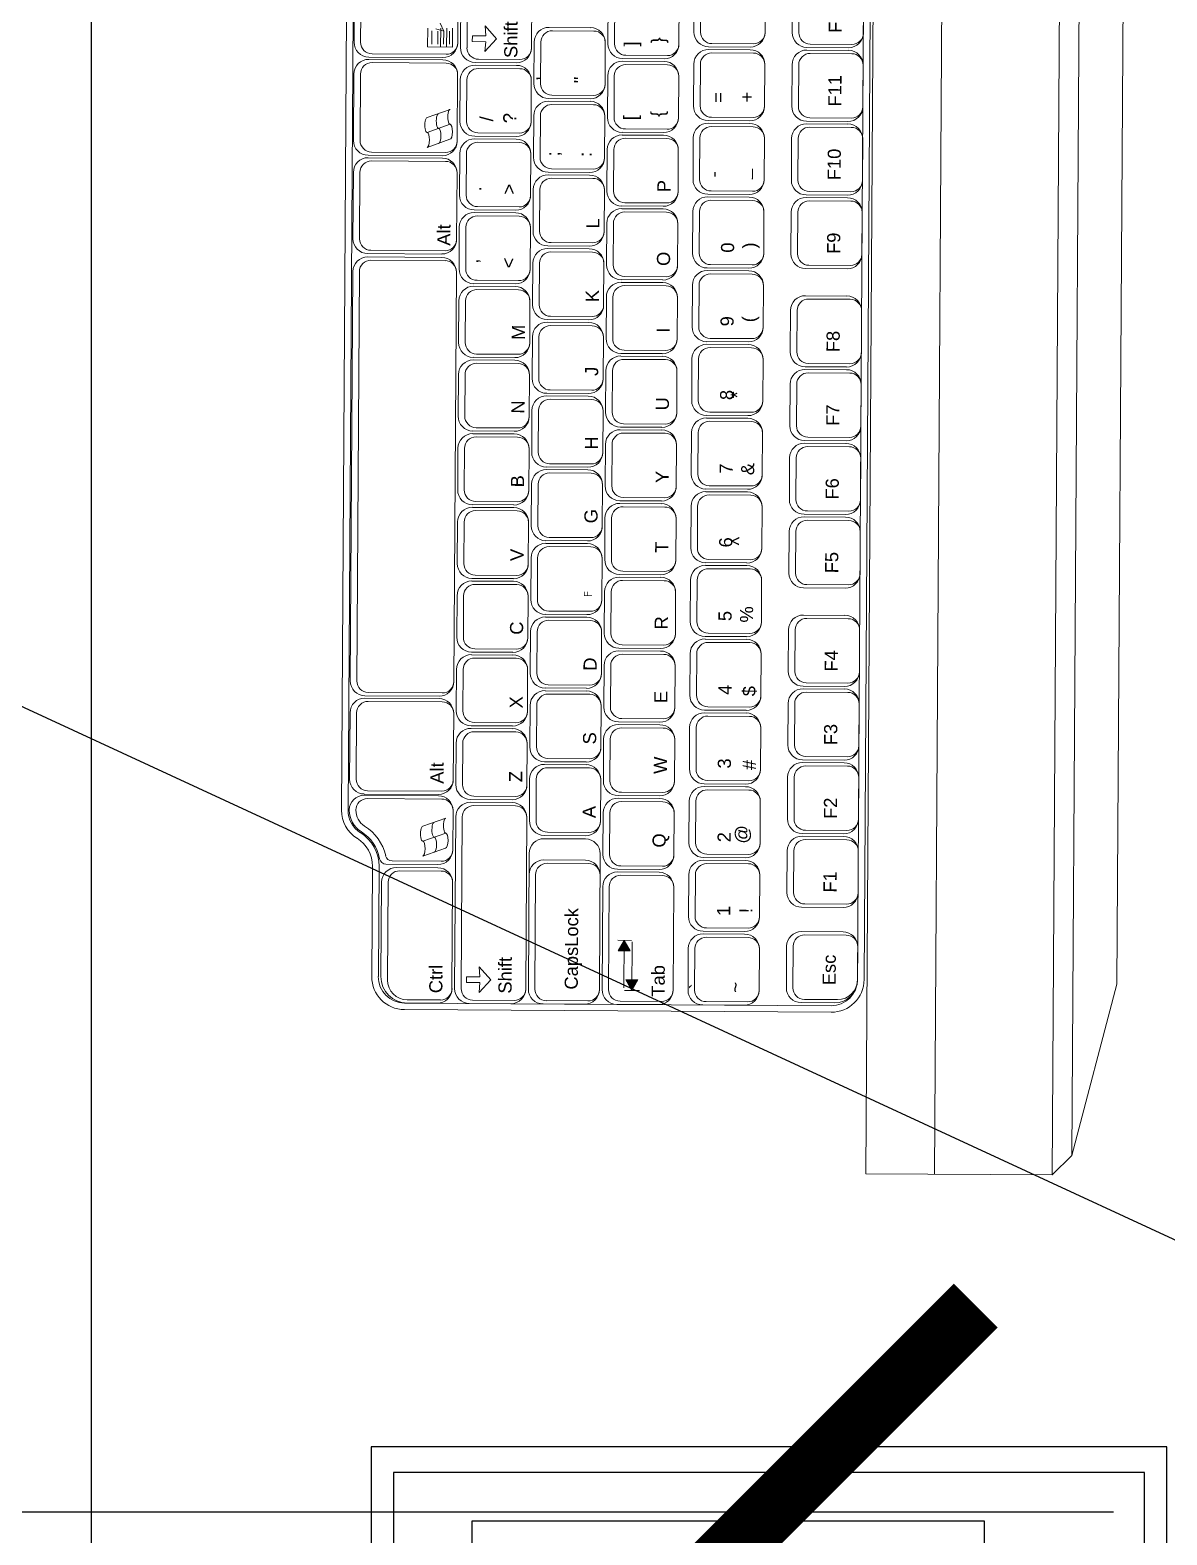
# Model space of a CAD drawing. Header units: millimetres. Extents: x -8417289 to 9420486, y 0 to 166066.
# Drawn here: x -19864.7 to -19534.7, y 56355.1 to 56792 of the extents above; entities that cross this region are included whole.
import ezdxf
from ezdxf import colors
from ezdxf.entities.mleader import LeaderData, LeaderLine
from ezdxf.math import Vec2, Vec3

# ---------------------------------------------------------------- set-up
doc = ezdxf.new("R2010")
doc.units = ezdxf.units.MM
doc.header["$MEASUREMENT"] = 0
doc.header["$PDMODE"] = 3
doc.header["$PDSIZE"] = -4
doc.layers.get('0').update_dxf_attribs({"color": 250, "lineweight": 9})
doc.layers.get('Defpoints').update_dxf_attribs({"color": 6})
doc.layers.add('_АР ТЕКСТ', color=250, linetype='Continuous', lineweight=25)
doc.layers.add('ТХ_обор_комп принт', color=30, linetype='Continuous', lineweight=13)
for name, color, linetype in [('ТХ_привязки ЭО', 96, 'Continuous'), ('ТХ_привязки_СС', 3, 'Continuous'), ('ТХ_привязки_ЭО', 96, 'Continuous'), ('ТХ_розетки ЭО', 86, 'Continuous')]:
    doc.layers.add(name, color=color, linetype=linetype)
doc.styles.add('Arial 200', font='arial.ttf', dxfattribs={"height": 500})
doc.styles.add('ISOCPEUR', font='isocpeur.TTF')
doc.styles.add('SIMPLEX', font='simplex.shx', dxfattribs={"width": 0.85, "oblique": 7})
doc.dimstyles.new('R_100', dxfattribs={"dimtxt": 270, "dimasz": 120, "dimexe": 100, "dimexo": 0, "dimgap": 60, "dimtad": 1, "dimdec": 0, "dimrnd": 50, "dimzin": 0, "dimdsep": 46, "dimtxsty": 'ISOCPEUR', "dimblk": 'ARCHTICK', "dimcen": 0, "dimdle": 100, "dimclrd": 256, "dimclre": 256, "dimclrt": 256, "dimadec": 0, "dimazin": 0, "dimtfac": 2, "dimtdec": 0, "dimtofl": 0, "dimtmove": 1, "dimatfit": 3, "dimfxl": 1, "dimtvp": 3, "dimtolj": 1, "dimtzin": 0, "dimarcsym": 0})

# ---------------------------------------------------------------- blocks, each defined once
blk = doc.blocks.new('_DotSmall')
at = {"color": 0, "linetype": 'ByBlock', "const_width": 0.5}
blk.add_lwpolyline([(-0.0625, 0, 1), (0.0625, 0, 1)], format="xyb", close=True, dxfattribs=at)
blk = doc.blocks.new('KEY')
at = {"color": 0}
for p, q in [((-0.198, 0), (0.198, 0)), ((-0.338, -0.536), (-0.338, -0.141)), ((-0.307, -0.505), (-0.307, -0.109)), ((0.307, -0.505), (0.307, -0.109)), ((0.338, -0.536), (0.338, -0.141)), ((-0.198, -0.614), (0.198, -0.614)), ((-0.198, -0.677), (0.198, -0.677))]:
    blk.add_line(p, q, dxfattribs=at)
for centre, radius, start, end in [((0.198, -0.109), 0.109, 360, 90), ((0.198, -0.141), 0.141, 360, 90), ((-0.198, -0.141), 0.141, 90, 180), ((-0.198, -0.109), 0.109, 90, 180), ((-0.198, -0.536), 0.141, 180, 270), ((-0.198, -0.505), 0.109, 180, 270), ((0.198, -0.505), 0.109, 270, 360), ((0.198, -0.536), 0.141, 270, 360)]:
    blk.add_arc(centre, radius, start, end, dxfattribs=at)
blk = doc.blocks.new('рншнглнг8л')
h = blk.add_hatch(color=256)
h.paths.add_polyline_path([(-575615.74, 55164.44), (-575612.68, 55162.68), (-575615.74, 55162.68)])
h.paths.add_polyline_path([(-575615.74, 55162.68), (-575612.68, 55162.68), (-575615.74, 55160.91)])
h = blk.add_hatch(color=256)
h.paths.add_polyline_path([(-575624.15, 55162.17), (-575627.21, 55160.4), (-575624.15, 55160.4)])
h.paths.add_polyline_path([(-575624.15, 55160.4), (-575627.21, 55160.4), (-575624.15, 55158.64)])
for p, q in [((-575615.41, 55303.5), (-575947.25, 55303.5)), ((-575565.56, 55290.75), (-575615.41, 55303.5)), ((-575565.56, 55290.75), (-575997.1, 55290.75)), ((-575559.87, 55285.05), (-575565.56, 55290.75)), ((-575559.87, 55285.05), (-576002.79, 55285.05)), ((-575559.87, 55230.93), (-575559.87, 55285.05)), ((-575559.87, 55250.87), (-576002.79, 55250.87)), ((-576002.79, 55230.93), (-575559.87, 55230.93)), ((-575616.23, 55228.18), (-575943.83, 55228.18)), ((-575625.79, 55228.18), (-575616.11, 55228.18)), ((-575630.08, 55211.83), (-575630.08, 55223.89)), ((-575629.12, 55212.79), (-575629.12, 55224.84)), ((-575610.4, 55212.79), (-575610.4, 55222.46)), ((-575609.44, 55211.83), (-575609.44, 55221.51)), ((-575608.61, 55096.69), (-575608.61, 55220.56)), ((-575606.7, 55096.69), (-575606.7, 55220.56)), ((-575625.79, 55209.45), (-575613.73, 55209.45)), ((-575625.79, 55207.55), (-575613.73, 55207.55)), ((-575891.1, 55199.64), (-575939.03, 55199.64)), ((-575887.77, 55184.25), (-575887.77, 55196.31)), ((-575886.82, 55183.3), (-575886.82, 55195.36)), ((-575891.1, 55180.92), (-575939.03, 55180.92)), ((-575891.1, 55179.01), (-575939.03, 55179.01)), ((-575612.89, 55174.68), (-575642.76, 55174.68)), ((-575647.05, 55158.33), (-575647.05, 55170.39)), ((-575646.09, 55159.28), (-575646.09, 55171.34)), ((-575609.56, 55159.28), (-575609.56, 55171.34)), ((-575608.61, 55158.33), (-575608.61, 55170.39)), ((-575615.74, 55160.91), (-575615.74, 55164.44)), ((-575615.74, 55164.44), (-575612.68, 55162.68)), ((-575612.68, 55160.6), (-575612.68, 55164.9)), ((-575627.21, 55162.47), (-575627.21, 55158.53)), ((-575624.15, 55162.17), (-575627.21, 55160.4)), ((-575627.21, 55160.4), (-575624.15, 55158.64)), ((-575627.19, 55160.4), (-575613.41, 55160.4)), ((-575612.7, 55162.68), (-575626.77, 55162.68)), ((-575624.15, 55158.64), (-575624.15, 55162.17)), ((-575612.68, 55162.68), (-575615.74, 55160.91)), ((-575612.89, 55155.95), (-575642.76, 55155.95)), ((-575612.89, 55153.28), (-575652.3, 55153.28)), ((-575612.89, 55154.05), (-575642.76, 55154.05)), ((-575656.59, 55136.93), (-575656.59, 55148.99)), ((-575650.4, 55136.93), (-575650.4, 55148.99)), ((-575649.45, 55137.88), (-575649.45, 55149.94)), ((-575609.56, 55137.88), (-575609.56, 55149.94)), ((-575608.61, 55136.93), (-575608.61, 55148.99)), ((-575612.89, 55134.55), (-575646.12, 55134.55)), ((-575886.14, 55131.87), (-575939.03, 55131.87)), ((-575612.89, 55131.87), (-575662.74, 55131.87)), ((-575612.89, 55132.64), (-575652.3, 55132.64)), ((-575882.8, 55116.48), (-575882.8, 55128.54)), ((-575881.85, 55115.53), (-575881.85, 55127.59)), ((-575667.02, 55115.53), (-575667.02, 55127.59)), ((-575666.07, 55116.48), (-575666.07, 55128.54)), ((-575609.56, 55116.48), (-575609.56, 55128.54)), ((-575608.61, 55115.53), (-575608.61, 55127.59)), ((-575888.76, 55121.74), (-575892.49, 55118.36)), ((-575885.04, 55118.36), (-575888.76, 55121.74)), ((-575615.52, 55121.74), (-575619.24, 55118.36)), ((-575611.79, 55118.36), (-575615.52, 55121.74)), ((-575892.49, 55118.36), (-575889.61, 55118.58)), ((-575889.61, 55118.58), (-575889.61, 55114.68)), ((-575887.92, 55114.68), (-575887.91, 55118.58)), ((-575887.91, 55118.58), (-575885.04, 55118.36)), ((-575619.24, 55118.36), (-575616.36, 55118.58)), ((-575616.36, 55118.58), (-575616.36, 55114.68)), ((-575614.67, 55118.58), (-575611.79, 55118.36)), ((-575614.67, 55114.68), (-575614.67, 55118.58)), ((-575886.14, 55113.15), (-575939.03, 55113.15)), ((-575887.92, 55114.68), (-575889.61, 55114.68)), ((-575612.89, 55113.15), (-575662.74, 55113.15)), ((-575614.67, 55114.68), (-575616.36, 55114.68)), ((-575886.14, 55111.24), (-575939.03, 55111.24)), ((-575887.54, 55110.47), (-575906.87, 55110.47)), ((-575886.28, 55108.93), (-575891.78, 55108.93)), ((-575886.28, 55107.21), (-575891.78, 55107.21)), ((-575887.14, 55108.07), (-575890.93, 55108.07)), ((-575886.28, 55101.72), (-575886.28, 55108.93)), ((-575884.2, 55085.59), (-575884.2, 55107.14)), ((-575881.62, 55085.61), (-575881.62, 55107.14)), ((-575859, 55110.47), (-575878.29, 55110.47)), ((-575868.2, 55108.37), (-575865.78, 55101.73)), ((-575863.86, 55108.37), (-575861.44, 55101.73)), ((-575857.1, 55101.73), (-575859.52, 55108.37)), ((-575855.67, 55085.61), (-575855.67, 55107.14)), ((-575853.07, 55085.62), (-575853.07, 55107.14)), ((-575830.47, 55110.47), (-575849.74, 55110.47)), ((-575827.13, 55085.62), (-575827.13, 55107.14)), ((-575824.25, 55085.64), (-575824.25, 55107.14)), ((-575702.06, 55110.47), (-575820.92, 55110.47)), ((-575698.73, 55085.64), (-575698.73, 55107.14)), ((-575696.13, 55085.62), (-575696.13, 55107.14)), ((-575673.53, 55110.47), (-575692.8, 55110.47)), ((-575670.19, 55085.62), (-575670.19, 55107.14)), ((-575667.91, 55085.59), (-575667.91, 55107.14)), ((-575664.58, 55110.47), (-575653.19, 55110.47)), ((-575612.89, 55111.24), (-575662.74, 55111.24)), ((-575662.38, 55108.37), (-575659.97, 55101.73)), ((-575658.04, 55108.37), (-575655.63, 55101.73)), ((-575651.29, 55101.73), (-575653.7, 55108.37)), ((-575649.85, 55092.84), (-575649.85, 55107.14)), ((-575646.99, 55095.08), (-575646.99, 55107.14)), ((-575612.89, 55110.47), (-575643.66, 55110.47)), ((-575609.56, 55097.46), (-575609.56, 55107.14)), ((-575890.93, 55106.35), (-575893.17, 55105.31)), ((-575886.28, 55105.49), (-575891.78, 55105.49)), ((-575891.51, 55104.06), (-575890.93, 55106.35)), ((-575887.14, 55106.35), (-575890.93, 55106.35)), ((-575887.14, 55104.63), (-575890.93, 55104.63)), ((-575887.14, 55102.91), (-575890.93, 55102.91)), ((-575883.25, 55084.63), (-575883.25, 55106.19)), ((-575882.57, 55084.65), (-575882.57, 55106.19)), ((-575854.72, 55084.65), (-575854.72, 55106.19)), ((-575854.02, 55084.67), (-575854.02, 55106.19)), ((-575826.18, 55084.67), (-575826.18, 55106.19)), ((-575825.2, 55084.69), (-575825.2, 55106.19)), ((-575697.78, 55084.69), (-575697.78, 55106.19)), ((-575697.08, 55084.67), (-575697.08, 55106.19)), ((-575669.24, 55084.67), (-575669.24, 55106.19)), ((-575668.86, 55084.63), (-575668.86, 55106.19)), ((-575648.9, 55091.09), (-575648.9, 55106.19)), ((-575647.95, 55094.13), (-575647.95, 55106.19)), ((-575608.61, 55097.46), (-575608.61, 55106.19)), ((-575891.78, 55101.72), (-575886.28, 55101.72)), ((-575615.27, 55091.75), (-575643.66, 55091.75)), ((-575616.23, 55089.84), (-575643.66, 55089.84)), ((-575616.23, 55089.07), (-575648.27, 55089.07)), ((-575616.23, 55087.17), (-575648.27, 55087.17)), ((-575887.54, 55082.25), (-575895.55, 55082.25)), ((-575859, 55082.27), (-575878.29, 55082.27)), ((-575830.47, 55082.29), (-575849.74, 55082.29)), ((-575702.06, 55082.31), (-575820.92, 55082.31)), ((-575673.53, 55082.29), (-575692.8, 55082.29)), ((-575664.58, 55082.25), (-575664.5, 55082.25)), ((-575887.54, 55080.35), (-575895.55, 55080.35)), ((-575664.5, 55079.99), (-575895.55, 55079.99)), ((-575664.5, 55078.09), (-575895.55, 55078.09)), ((-575859, 55080.37), (-575878.29, 55080.37)), ((-575830.47, 55080.39), (-575849.74, 55080.39)), ((-575702.06, 55080.4), (-575820.92, 55080.4)), ((-575673.53, 55080.39), (-575692.8, 55080.39)), ((-575664.58, 55080.35), (-575664.5, 55080.35))]:
    blk.add_line(p, q)
blk.add_lwpolyline([(-575616.23, 55230.08), (-575943.83, 55230.08)])
at = {"extrusion": (0, 0, -1)}
for centre, major_axis, ratio, start_param, end_param in [((-575616.23, 55220.56), (6.74, -6.74), 1, 3.926991, 5.497787), ((-575625.79, 55223.89), (3.03, 3.03), 1, 3.926991, 5.497787), ((-575625.79, 55224.84), (2.36, 2.36), 1, 3.926991, 5.497787), ((-575616.23, 55220.56), (5.39, -5.39), 1, 3.926991, 5.497787), ((-575616.11, 55221.51), (4.72, 4.72), 1, 5.497787, 7.068583), ((-575616.11, 55222.46), (4.04, -4.04), 1, 3.926991, 5.497787), ((-575625.79, 55211.83), (3.03, -3.03), 1, 0.785398, 2.356194), ((-575625.79, 55212.79), (2.36, -2.36), 1, 0.785398, 2.356194), ((-575613.73, 55212.79), (2.36, -2.36), 1, -0.785398, 0.785398), ((-575613.73, 55211.83), (3.03, 3.03), 1, 0.785398, 2.356194), ((-575891.1, 55196.31), (2.36, 2.36), 1, 5.497787, 7.068583), ((-575891.1, 55195.36), (3.03, -3.03), 1, 3.926991, 5.497787), ((-575891.1, 55184.25), (2.36, -2.36), 1, -0.785398, 0.785398), ((-575891.1, 55183.3), (3.03, 3.03), 1, 0.785398, 2.356194), ((-575642.76, 55170.39), (3.03, 3.03), 1, 3.926991, 5.497787), ((-575642.76, 55171.34), (2.36, 2.36), 1, 3.926991, 5.497787), ((-575612.89, 55171.34), (2.36, -2.36), 1, 3.926991, 5.497787), ((-575612.89, 55170.39), (3.03, -3.03), 1, 3.926991, 5.497787), ((-575642.76, 55158.33), (3.03, -3.03), 1, 0.785398, 2.356194), ((-575642.76, 55159.28), (2.36, -2.36), 1, 0.785398, 2.356194), ((-575612.89, 55159.28), (2.36, 2.36), 1, 0.785398, 2.356194), ((-575612.89, 55158.33), (3.03, 3.03), 1, 0.785398, 2.356194), ((-575652.3, 55148.99), (3.03, 3.03), 1, 3.926991, 5.497787), ((-575646.12, 55148.99), (3.03, 3.03), 1, 3.926991, 5.497787), ((-575646.12, 55149.94), (2.36, -2.36), 1, 2.356194, 3.926991), ((-575612.89, 55149.94), (2.36, -2.36), 1, 3.926991, 5.497787), ((-575612.89, 55148.99), (3.03, -3.03), 1, 3.926991, 5.497787), ((-575646.12, 55137.88), (2.36, 2.36), 1, 2.356194, 3.926991), ((-575612.89, 55137.88), (2.36, 2.36), 1, 0.785398, 2.356194), ((-575652.3, 55136.93), (3.03, -3.03), 1, 0.785398, 2.356194), ((-575646.12, 55136.93), (3.03, -3.03), 1, 0.785398, 2.356194), ((-575612.89, 55136.93), (3.03, 3.03), 1, 0.785398, 2.356194), ((-575886.14, 55128.54), (2.36, 2.36), 1, 5.497787, 7.068583), ((-575886.14, 55127.59), (3.03, -3.03), 1, 3.926991, 5.497787), ((-575662.74, 55127.59), (3.03, 3.03), 1, 3.926991, 5.497787), ((-575662.74, 55128.54), (2.36, -2.36), 1, 2.356194, 3.926991), ((-575612.89, 55128.54), (2.36, -2.36), 1, 3.926991, 5.497787), ((-575612.89, 55127.59), (3.03, -3.03), 1, 3.926991, 5.497787), ((-575886.14, 55116.48), (2.36, -2.36), 1, -0.785398, 0.785398), ((-575662.74, 55116.48), (2.36, 2.36), 1, 2.356194, 3.926991), ((-575612.89, 55116.48), (2.36, 2.36), 1, 0.785398, 2.356194), ((-575886.14, 55115.53), (3.03, 3.03), 1, 0.785398, 2.356194), ((-575662.74, 55115.53), (3.03, -3.03), 1, 0.785398, 2.356194), ((-575612.89, 55115.53), (3.03, 3.03), 1, 0.785398, 2.356194), ((-575887.54, 55107.14), (2.36, 2.36), 1, 5.497787, 7.068583), ((-575887.54, 55106.19), (3.03, 3.03), 1, 5.497787, 7.068583), ((-575878.29, 55106.19), (3.03, 3.03), 1, 3.926991, 5.497787), ((-575878.29, 55107.14), (2.36, 2.36), 1, 3.926991, 5.497787), ((-575866.03, 55108.37), (2.17, 0), 0.316309, 0, 3.141593), ((-575861.69, 55108.37), (2.17, 0), 0.316309, 3.141593, 6.283185), ((-575859, 55107.14), (2.36, 2.36), 1, 5.497787, 7.068583), ((-575859, 55106.19), (3.03, -3.03), 1, 3.926991, 5.497787), ((-575849.74, 55106.19), (3.03, 3.03), 1, 3.926991, 5.497787), ((-575849.74, 55107.14), (2.36, -2.36), 1, 2.356194, 3.926991), ((-575830.47, 55107.14), (2.36, -2.36), 1, 3.926991, 5.497787), ((-575830.47, 55106.19), (3.03, -3.03), 1, 3.926991, 5.497787), ((-575820.92, 55106.19), (3.03, 3.03), 1, 3.926991, 5.497787), ((-575820.92, 55107.14), (2.36, -2.36), 1, 2.356194, 3.926991), ((-575702.06, 55107.14), (2.36, 2.36), 1, 5.497787, 7.068583), ((-575702.06, 55106.19), (3.03, -3.03), 1, 3.926991, 5.497787), ((-575692.8, 55106.19), (3.03, 3.03), 1, 3.926991, 5.497787), ((-575692.8, 55107.14), (2.36, -2.36), 1, 2.356194, 3.926991), ((-575673.53, 55107.14), (2.36, -2.36), 1, 3.926991, 5.497787), ((-575673.53, 55106.19), (3.03, -3.03), 1, 3.926991, 5.497787), ((-575664.58, 55106.19), (3.03, 3.03), 1, 3.926991, 5.497787), ((-575664.58, 55107.14), (2.36, -2.36), 1, 2.356194, 3.926991), ((-575660.21, 55108.37), (2.17, 0), 0.316309, 0, 3.141593), ((-575655.87, 55108.37), (2.17, 0), 0.316309, 3.141593, 6.283185), ((-575653.19, 55107.14), (2.36, -2.36), 1, 3.926991, 5.497787), ((-575653.19, 55106.19), (3.03, -3.03), 1, 3.926991, 5.497787), ((-575643.66, 55106.19), (3.03, 3.03), 1, 3.926991, 5.497787), ((-575643.66, 55107.14), (2.36, -2.36), 1, 2.356194, 3.926991), ((-575612.89, 55107.14), (2.36, -2.36), 1, 3.926991, 5.497787), ((-575612.89, 55106.19), (3.03, -3.03), 1, 3.926991, 5.497787), ((-575864.82, 55105.05), (2.17, 0), 0.316309, 0, 3.141593), ((-575860.48, 55105.05), (2.17, 0), 0.316309, 3.141593, 6.283185), ((-575659, 55105.05), (2.17, 0), 0.316309, 0, 3.141593), ((-575654.66, 55105.05), (2.17, 0), 0.316309, 3.141593, 6.283185), ((-575863.61, 55101.73), (2.17, 0), 0.316309, 0, 3.141593), ((-575859.27, 55101.73), (2.17, 0), 0.316309, 3.141593, 6.283185), ((-575657.8, 55101.73), (2.17, 0), 0.316309, 0, 3.141593), ((-575653.46, 55101.73), (2.17, 0), 0.316309, 3.141593, 6.283185), ((-575643.66, 55094.13), (3.03, -3.03), 1, 0.785398, 2.356194), ((-575643.66, 55095.08), (2.36, 2.36), 1, 2.356194, 3.926991), ((-575616.23, 55097.46), (5.39, 5.39), 1, 0.785398, 2.356194), ((-575616.23, 55096.69), (6.74, 6.74), 1, 0.785398, 2.356194), ((-575616.23, 55096.69), (5.39, 5.39), 1, 0.785398, 2.356194), ((-575615.27, 55097.46), (4.04, 4.04), 1, 0.785398, 2.356194), ((-575648.27, 55077.64), (9.68, 9.68), 1, 4.477832, 5.272059), ((-575651.76, 55092.84), (1.35, 1.35), 1, 0.785398, 2.130466), ((-575650.81, 55091.09), (1.35, 1.35), 1, 0.785398, 2.169734), ((-575887.54, 55085.59), (2.36, -2.36), 1, -0.785398, 0.785398), ((-575878.29, 55085.61), (2.36, -2.36), 1, 0.785398, 2.356194), ((-575859, 55085.61), (2.36, -2.36), 1, -0.785398, 0.785398), ((-575849.74, 55085.62), (2.36, 2.36), 1, 2.356194, 3.926991), ((-575830.47, 55085.62), (2.36, 2.36), 1, 0.785398, 2.356194), ((-575820.92, 55085.64), (2.36, 2.36), 1, 2.356194, 3.926991), ((-575702.06, 55085.64), (2.36, -2.36), 1, -0.785398, 0.785398), ((-575692.8, 55085.62), (2.36, 2.36), 1, 2.356194, 3.926991), ((-575673.53, 55085.62), (2.36, 2.36), 1, 0.785398, 2.356194), ((-575664.58, 55085.59), (2.36, 2.36), 1, 2.356194, 3.926991), ((-575648.27, 55077.64), (8.33, -8.33), 1, 2.907036, 3.74053), ((-575648.27, 55077.64), (8.08, -8.08), 1, 2.907036, 3.926991), ((-575648.27, 55077.64), (6.74, -6.74), 1, 2.907036, 3.926991), ((-575887.54, 55084.63), (3.03, -3.03), 1, -0.785398, 0.785398), ((-575878.29, 55084.65), (3.03, -3.03), 1, 0.785398, 2.356194), ((-575859, 55084.65), (3.03, 3.03), 1, 0.785398, 2.356194), ((-575849.74, 55084.67), (3.03, -3.03), 1, 0.785398, 2.356194), ((-575830.47, 55084.67), (3.03, 3.03), 1, 0.785398, 2.356194), ((-575820.92, 55084.69), (3.03, -3.03), 1, 0.785398, 2.356194), ((-575702.06, 55084.69), (3.03, 3.03), 1, 0.785398, 2.356194), ((-575692.8, 55084.67), (3.03, -3.03), 1, 0.785398, 2.356194), ((-575673.53, 55084.67), (3.03, 3.03), 1, 0.785398, 2.356194), ((-575664.58, 55084.63), (3.03, -3.03), 1, 0.785398, 2.356194), ((-575664.5, 55087.61), (3.79, -3.79), 1, -0.234557, 0.785398), ((-575664.5, 55087.61), (5.14, -5.14), 1, -0.234557, 0.785398), ((-575664.5, 55087.61), (5.39, 5.39), 1, 1.336239, 2.356194), ((-575664.5, 55087.61), (6.74, -6.74), 1, -0.234557, 0.785398)]:
    blk.add_ellipse(centre, major_axis=major_axis, ratio=ratio, start_param=start_param, end_param=end_param, dxfattribs=at)
for points in [[(-575627.19, 55160.41), (-575627.21, 55160.4), (-575627.19, 55160.4)], [(-575612.7, 55162.67), (-575612.68, 55162.68), (-575612.7, 55162.68)]]:
    blk.add_solid(points)
at = {"xscale": -30.48000000044703, "yscale": 30.48000000044703, "zscale": 60.96}
for p in [(-575897.13, 55228.18), (-575875.73, 55228.18), (-575854.33, 55228.18), (-575832.93, 55228.18), (-575804.4, 55228.18), (-575782.99, 55228.18), (-575761.59, 55228.18), (-575740.19, 55228.18), (-575711.66, 55228.18), (-575690.26, 55228.18), (-575668.86, 55228.18), (-575647.46, 55228.18), (-575875.73, 55199.64), (-575854.33, 55199.64), (-575832.93, 55199.64), (-575811.53, 55199.64), (-575790.13, 55199.64), (-575768.73, 55199.64), (-575747.33, 55199.64), (-575725.93, 55199.64), (-575704.53, 55199.64), (-575683.12, 55199.64), (-575661.72, 55199.64), (-575640.32, 55199.64), (-575618.92, 55199.64), (-575893.57, 55174.68), (-575872.17, 55174.68), (-575850.76, 55174.68), (-575829.36, 55174.68), (-575807.96, 55174.68), (-575786.56, 55174.68), (-575765.16, 55174.68), (-575743.76, 55174.68), (-575722.36, 55174.68), (-575700.96, 55174.68), (-575679.56, 55174.68), (-575658.16, 55174.68), (-575881.85, 55153.28), (-575860.45, 55153.28), (-575839.05, 55153.28), (-575817.65, 55153.28), (-575796.25, 55153.28), (-575774.85, 55153.28), (-575753.45, 55153.28), (-575732.05, 55153.28), (-575710.65, 55153.28), (-575689.24, 55153.28), (-575667.84, 55153.28), (-575870.77, 55131.87), (-575849.36, 55131.87), (-575827.96, 55131.87), (-575806.56, 55131.87), (-575785.16, 55131.87), (-575763.76, 55131.87), (-575742.36, 55131.87), (-575720.96, 55131.87), (-575699.56, 55131.87), (-575678.16, 55131.87)]:
    blk.add_blockref('KEY', p, dxfattribs=at)
for s, height, style, p in [('F12', 3.81, 'Arial 200', (-575891.1, 55221.93)), ('F11', 3.81, 'Arial 200', (-575869.7, 55221.93)), ('F10', 3.81, 'Arial 200', (-575848.3, 55221.86)), ('F9', 3.81, 'Arial 200', (-575826.9, 55221.86)), ('F8', 3.81, 'Arial 200', (-575798.37, 55221.86)), ('F7', 3.81, 'Arial 200', (-575776.97, 55221.91)), ('F6', 3.81, 'Arial 200', (-575755.57, 55221.86)), ('F5', 3.81, 'Arial 200', (-575734.16, 55221.85)), ('F4', 3.81, 'Arial 200', (-575705.63, 55221.91)), ('F3', 3.81, 'Arial 200', (-575684.23, 55221.86)), ('F2', 3.81, 'Arial 200', (-575662.83, 55221.93)), ('F1', 3.81, 'Arial 200', (-575641.43, 55221.93)), ('Esc', 3.81, 'Arial 200', (-575614.55, 55221.85)), ('+', 3.81, 'Arial 200', (-575870.75, 55196.38)), ('_', 3.81, 'Arial 200', (-575848.54, 55195.32)), (')', 3.81, 'Arial 200', (-575828.32, 55197.36)), ('(', 3.81, 'Arial 200', (-575806.91, 55197.36)), ('&', 3.81, 'Arial 200', (-575762.51, 55197.28)), ('%', 3.81, 'Arial 200', (-575719.71, 55197.23)), ('$', 3.81, 'Arial 200', (-575698.31, 55198.1)), ('#', 3.81, 'Arial 200', (-575676.91, 55198.29)), ('@', 3.81, 'Arial 200', (-575655.5, 55196.26)), ('!', 3.81, 'Arial 200', (-575635.34, 55197.55)), ('0', 3.81, 'Arial 200', (-575827.08, 55191.05)), ('9', 3.81, 'Arial 200', (-575805.68, 55191.05)), ('8', 3.81, 'Arial 200', (-575784.28, 55191.05)), ('*', 3.81, 'Arial 200', (-575784.77, 55194.13)), ('7', 3.81, 'Arial 200', (-575762.88, 55191.05)), ('^ ', 3.81, 'Arial 200', (-575742.08, 55194.86)), ('6', 3.81, 'Arial 200', (-575741.48, 55191.05)), ('5', 3.81, 'Arial 200', (-575720.08, 55190.98)), ('4', 3.81, 'Arial 200', (-575698.68, 55191.1)), ('3', 3.81, 'Arial 200', (-575677.28, 55191.05)), ('2', 3.81, 'Arial 200', (-575655.87, 55191.11)), ('1', 3.81, 'Arial 200', (-575634.47, 55191.11)), ('~', 3.81, 'Arial 200', (-575612.21, 55194.6)), ('=', 3.81, 'Arial 200', (-575870.55, 55188.02)), ('-', 3.81, 'Arial 200', (-575848.91, 55186.83)), ('`', 3.81, 'Arial 200', (-575613.07, 55183.33)), ('P', 3.81, 'Arial 200', (-575844.51, 55172.48)), ('O', 3.81, 'Arial 200', (-575823.11, 55172.48)), ('I', 3.81, 'Arial 200', (-575803.73, 55172.48)), ('U', 3.81, 'Arial 200', (-575781.17, 55172.41)), ('Y', 3.81, 'Arial 200', (-575760.06, 55172.48)), ('T', 3.81, 'Arial 200', (-575739.81, 55172.48)), ('R', 3.81, 'Arial 200', (-575717.55, 55172.48)), ('E', 3.81, 'Arial 200', (-575696.14, 55172.48)), ('W', 3.81, 'Arial 200', (-575675.61, 55172.48)), ('Q', 3.81, 'Arial 200', (-575654.21, 55172.25)), ('}', 3.81, 'Arial 200', (-575887.75, 55170.45)), ('{', 3.81, 'Arial 200', (-575866.35, 55170.45)), ('Tab', 3.81, 'Arial 200', (-575610.92, 55172.22)), (']', 3.81, 'Arial 200', (-575886.78, 55162.59)), ('[', 3.81, 'Arial 200', (-575865.38, 55162.59)), ('L', 3.81, 'Arial 200', (-575833.85, 55151.88)), ('K', 3.81, 'Arial 200', (-575812.45, 55151.88)), ('J', 3.81, 'Arial 200', (-575791.05, 55151.81)), ('H', 3.81, 'Arial 200', (-575769.65, 55151.88)), ('G', 3.81, 'Arial 200', (-575748.24, 55151.88)), ('D', 3.81, 'Arial 200', (-575705.44, 55151.88)), ('S', 3.81, 'Arial 200', (-575684.04, 55151.88)), ('A', 3.81, 'Arial 200', (-575662.64, 55151.88)), (':', 3.81, 'Arial 200', (-575854.64, 55149.54)), ('F', 2.38, 'SIMPLEX', (-575726.84, 55150.45)), ('CapsLock', 3.81, 'Arial 200', (-575612.82, 55146.99)), ('"', 3.81, 'Arial 200', (-575876.04, 55148.06)), (';', 3.81, 'Arial 200', (-575854.7, 55140.2)), ("'", 3.81, 'Arial 200', (-575876.83, 55137.11)), ('M', 3.81, 'Arial 200', (-575801.36, 55130.48)), ('N', 3.81, 'Arial 200', (-575779.96, 55130.48)), ('B', 3.81, 'Arial 200', (-575758.56, 55130.48)), ('V', 3.81, 'Arial 200', (-575737.16, 55130.48)), ('C', 3.81, 'Arial 200', (-575715.76, 55130.48)), ('X', 3.81, 'Arial 200', (-575694.36, 55130.48)), ('Z', 3.81, 'Arial 200', (-575672.96, 55130.48)), ('Shift', 3.81, 'Arial 200', (-575883.22, 55127.78)), ('?', 3.81, 'Arial 200', (-575864.28, 55127.6)), ('>', 3.81, 'Arial 200', (-575843.55, 55127.47)), ('<', 3.81, 'Arial 200', (-575822.15, 55127.47)), ('Shift', 3.81, 'Arial 200', (-575611.52, 55127.78)), ('/', 3.81, 'Arial 200', (-575864.77, 55120.85)), ('.', 3.81, 'Arial 200', (-575844.46, 55117.57)), (',', 3.81, 'Arial 200', (-575823.42, 55116.82)), ('Alt', 3.81, 'Arial 200', (-575828.58, 55108.67)), ('Alt', 3.81, 'Arial 200', (-575672.35, 55107.65)), ('Ctrl', 3.81, 'Arial 200', (-575611.52, 55107.68))]:
    blk.add_text(s, height=height, rotation=180, dxfattribs=dict(style=style)).set_placement(p)
blk = doc.blocks.new('Лючок ДКС 8 роз')
at = {"ltscale": 40}
for points in [[(-115.5, 175), (115.5, 175), (115.5, -175), (-115.5, -175)], [(-109, 167.5), (109, 167.5), (109, -167.5), (-109, -167.5)], [(62.52, -153.36), (-86.33, -153.36), (-86.33, 153.36), (62.52, 153.36)], [(87.95, 116.5), (100.66, 116.5), (100.66, 36.86), (87.95, 36.86)], [(87.95, -36.86), (100.66, -36.86), (100.66, -116.5), (87.95, -116.5)]]:
    blk.add_lwpolyline(points, close=True, dxfattribs=at)
blk = doc.blocks.new('_ArchTick')
at = {"color": 0, "linetype": 'ByBlock', "const_width": 0.15}
blk.add_lwpolyline([(-0.5, -0.5), (0.5, 0.5)], dxfattribs=at)
blk = doc.blocks.new('*D2879')
at = {"layer": 'Defpoints', "color": 0, "linetype": 'ByBlock', "lineweight": 13, "ltscale": 500, "transparency": 16777216}
for p in [(-21050.7, 56380.68), (-21050.7, 56361.65), (-19650.2, 56361.65)]:
    blk.add_point(p, dxfattribs=at)
at = {"layer": 'ТХ_привязки_ЭО', "linetype": 'ByBlock', "lineweight": -2, "ltscale": 500, "transparency": 16777216}
for p, q in [((-21050.7, 56380.68), (-21050.7, 56261.65)), ((-19550.2, 56361.65), (-21150.7, 56361.65)), ((-19650.2, 56361.65), (-19650.2, 56261.65))]:
    blk.add_line(p, q, dxfattribs=at)
at = {"layer": 'ТХ_привязки_ЭО', "linetype": 'ByBlock', "lineweight": -2, "ltscale": 500, "transparency": 16777216, "xscale": 120, "yscale": 120, "zscale": 120, "rotation": 180}
blk.add_blockref('_ArchTick', (-21050.7, 56361.65), dxfattribs=at)
at = {"layer": 'ТХ_привязки_ЭО', "linetype": 'ByBlock', "lineweight": -2, "ltscale": 500, "transparency": 16777216, "xscale": 120, "yscale": 120, "zscale": 120}
blk.add_blockref('_ArchTick', (-19650.2, 56361.65), dxfattribs=at)
at = {"layer": 'ТХ_привязки_ЭО', "linetype": 'ByBlock', "lineweight": 13, "ltscale": 500, "transparency": 16777216, "insert": (-20350.45, 56556.65), "char_height": 270, "attachment_point": 5, "style": 'ISOCPEUR'}
blk.add_mtext('\\A1;1400', dxfattribs=at)
blk = doc.blocks.new('*D2881')
at = {"layer": 'Defpoints', "color": 0, "lineweight": 13, "ltscale": 100, "transparency": 16777216}
for p in [(-21250.7, 58316.35), (-19846.92, 58316.35), (-20534.59, 55505.68)]:
    blk.add_point(p, dxfattribs=at)
at = {"layer": 'ТХ_привязки_ЭО', "lineweight": -2, "ltscale": 100, "transparency": 16777216}
for p, q in [((-19846.92, 55405.68), (-19846.92, 58416.35)), ((-21250.7, 58316.35), (-19746.92, 58316.35)), ((-20534.59, 55505.68), (-19746.92, 55505.68))]:
    blk.add_line(p, q, dxfattribs=at)
at = {"layer": 'ТХ_привязки_ЭО', "lineweight": -2, "ltscale": 100, "transparency": 16777216, "xscale": 120, "yscale": 120, "zscale": 120}
for p, rotation in [((-19846.92, 58316.35), 90), ((-19846.92, 55505.68), 270)]:
    blk.add_blockref('_ArchTick', p, dxfattribs=dict(at, rotation=rotation))
at = {"layer": 'ТХ_привязки_ЭО', "ltscale": 100, "transparency": 16777216, "insert": (-20070.07, 57057.05), "char_height": 250, "attachment_point": 5, "rotation": 90, "style": 'ISOCPEUR'}
blk.add_mtext('\\A1;2800', dxfattribs=at)
blk = doc.blocks.new('*D2887')
at = {"layer": 'Defpoints', "color": 0, "linetype": 'ByBlock', "lineweight": 13, "ltscale": 500, "transparency": 16777216}
for p in [(-21050.7, 57357.04), (-18750.74, 56463.68, 0), (-21050.7, 56380.68)]:
    blk.add_point(p, dxfattribs=at)
at = {"layer": 'ТХ_привязки_ЭО', "linetype": 'ByBlock', "lineweight": -2, "ltscale": 500, "transparency": 16777216}
for p, q in [((-21050.7, 56380.68), (-21050.7, 57457.04)), ((-18750.74, 56463.68), (-18750.74, 57457.04)), ((-18650.74, 57357.04), (-21150.7, 57357.04))]:
    blk.add_line(p, q, dxfattribs=at)
at = {"layer": 'ТХ_привязки_ЭО', "linetype": 'ByBlock', "lineweight": -2, "ltscale": 500, "transparency": 16777216, "xscale": 120, "yscale": 120, "zscale": 120, "rotation": 180}
blk.add_blockref('_ArchTick', (-21050.7, 57357.04), dxfattribs=at)
at = {"layer": 'ТХ_привязки_ЭО', "linetype": 'ByBlock', "lineweight": -2, "ltscale": 500, "transparency": 16777216, "xscale": 120, "yscale": 120, "zscale": 120}
blk.add_blockref('_ArchTick', (-18750.74, 57357.04), dxfattribs=at)
at = {"layer": 'ТХ_привязки_ЭО', "linetype": 'ByBlock', "lineweight": 13, "ltscale": 500, "transparency": 16777216, "insert": (-19900.72, 57565.54), "char_height": 270, "attachment_point": 5, "style": 'ISOCPEUR'}
blk.add_mtext('\\A1;2300', dxfattribs=at)
blk = doc.blocks.new('_None')
blk = doc.blocks.new('*D3399')
at = {"layer": 'Defpoints', "color": 0, "lineweight": 13, "ltscale": 100, "transparency": 16777216}
for p in [(-21250.7, 57491), (-21250.7, 57299.99), (-18750.74, 56605.68, 0)]:
    blk.add_point(p, dxfattribs=at)
at = {"layer": 'ТХ_привязки_ЭО', "lineweight": -2, "ltscale": 100, "transparency": 16777216}
for p, q in [((-21250.7, 57491), (-21250.7, 57199.99)), ((-18750.74, 56605.68), (-18750.74, 57399.99)), ((-18650.74, 57299.99), (-21350.7, 57299.99)), ((-17652.16, 57299.99), (-18750.74, 57299.99))]:
    blk.add_line(p, q, dxfattribs=at)
at = {"layer": 'ТХ_привязки_ЭО', "lineweight": -2, "ltscale": 100, "transparency": 16777216, "xscale": 120, "yscale": 120, "zscale": 120, "rotation": 180}
blk.add_blockref('_ArchTick', (-21250.7, 57299.99), dxfattribs=at)
at = {"layer": 'ТХ_привязки_ЭО', "lineweight": -2, "ltscale": 100, "transparency": 16777216, "xscale": 120, "yscale": 120, "zscale": 120}
blk.add_blockref('_ArchTick', (-18750.74, 57299.99), dxfattribs=at)
at = {"layer": 'ТХ_привязки_ЭО', "ltscale": 100, "transparency": 16777216, "insert": (-18063.16, 57494.99), "char_height": 270, "attachment_point": 5, "style": 'ISOCPEUR'}
blk.add_mtext('\\A1;2500', dxfattribs=at)
blk = doc.blocks.new('*D3397')
at = {"layer": 'Defpoints', "color": 0, "lineweight": 13, "ltscale": 100, "transparency": 16777216}
for p in [(-18849.74, 58305.68, 0), (-19205.28, 56605.68), (-18633.35, 56605.68, 0)]:
    blk.add_point(p, dxfattribs=at)
at = {"layer": 'ТХ_привязки_ЭО', "lineweight": -2, "ltscale": 100, "transparency": 16777216}
for p, q in [((-19205.28, 58405.68), (-19205.28, 56505.68)), ((-18849.74, 58305.68), (-19305.28, 58305.68)), ((-18633.35, 56605.68), (-19305.28, 56605.68))]:
    blk.add_line(p, q, dxfattribs=at)
at = {"layer": 'ТХ_привязки_ЭО', "lineweight": -2, "ltscale": 100, "transparency": 16777216, "xscale": 120, "yscale": 120, "zscale": 120}
for p, rotation in [((-19205.28, 58305.68), 90), ((-19205.28, 56605.68), 270)]:
    blk.add_blockref('_ArchTick', p, dxfattribs=dict(at, rotation=rotation))
at = {"layer": 'ТХ_привязки_ЭО', "ltscale": 100, "transparency": 16777216, "insert": (-19400.28, 57455.68), "char_height": 270, "attachment_point": 5, "rotation": 90, "style": 'ISOCPEUR'}
blk.add_mtext('\\A1;1700', dxfattribs=at)

msp = doc.modelspace()

# ---------------------------------------------------------------- block references
at = {"layer": 'ТХ_обор_комп принт', "rotation": 269.6461674618926}
msp.add_blockref('рншнглнг8л', (-78406.37, -518747.87), dxfattribs=at)
at = {"layer": 'ТХ_розетки ЭО', "ltscale": 50, "xscale": -1, "rotation": 180}
msp.add_blockref('Лючок ДКС 8 роз', (-19650.2, 56205.68), dxfattribs=at)

# ---------------------------------------------------------------- dimensions: what is measured, and where the dimension line sits
at = {"layer": 'ТХ_привязки_ЭО', "ltscale": 100}
dim = msp.add_linear_dim(base=(-19846.92, 58316.35), p1=(-20534.59, 55505.68), p2=(-21250.7, 58316.35), angle=270, dimstyle='R_100', override={"dimtxt": 250, "dimpost": '\\X'}, dxfattribs=at)
dim.commit()
dim.dimension.update_dxf_attribs({"geometry": '*D2881', "text_midpoint": (-19885.07, 57057.05), "dimtype": 160})
dim = msp.add_linear_dim(base=(-19205.28, 56605.68), p1=(-18849.74, 58305.68, 0), p2=(-18633.35, 56605.68, 0), angle=270, dimstyle='R_100', override={"dimpost": '\\X'}, dxfattribs=at)
dim.commit()
dim.dimension.update_dxf_attribs({"geometry": '*D3397', "text_midpoint": (-19400.28, 57455.68)})
at = {"layer": 'ТХ_привязки_ЭО', "linetype": 'ByBlock', "lineweight": 13, "ltscale": 500}
dim = msp.add_linear_dim(base=(-21050.7, 57357.04), p1=(-18750.74, 56463.68, 0), p2=(-21050.7, 56380.68), dimstyle='R_100', override={"dimpost": '\\X'}, dxfattribs=at)
dim.commit()
dim.dimension.update_dxf_attribs({"geometry": '*D2887', "text_midpoint": (-19900.72, 57370.54), "dimtype": 160})
at = {"layer": 'ТХ_привязки_ЭО', "ltscale": 100}
dim = msp.add_linear_dim(base=(-21250.7, 57299.99), p1=(-18750.74, 56605.68, 0), p2=(-21250.7, 57491), dimstyle='R_100', override={"dimpost": '\\X'}, dxfattribs=at)
dim.commit()
dim.dimension.update_dxf_attribs({"geometry": '*D3399', "text_midpoint": (-18063.16, 57299.99), "dimtype": 160})
at = {"layer": 'ТХ_привязки_ЭО', "linetype": 'ByBlock', "lineweight": 13, "ltscale": 500}
dim = msp.add_linear_dim(base=(-21050.69748754, 56361.64547448), p1=(-19650.19748754, 56361.64547448), p2=(-21050.69748754, 56380.68245835), dimstyle='R_100', override={"dimpost": '\\X'}, dxfattribs=at)
dim.commit()
dim.dimension.update_dxf_attribs({"geometry": '*D2879', "text_midpoint": (-20350.44748754, 56556.64547448)})

# ---------------------------------------------------------------- leaders
at = {"layer": '_АР ТЕКСТ'}
ml = msp.add_multileader_mtext('Standard', dxfattribs=at)
ml.set_content('{\\W0.8;-2,550}', color=256, style='ISOCPEUR')
ml.set_leader_properties(color=256, linetype='Continuous', lineweight=-1)
ml.set_arrow_properties(name='DOTSMALL')
ml.build(insert=Vec2(0, 0))
ml.multileader.update_dxf_attribs({"has_text_frame": 1, "text_left_attachment_type": 4, "text_right_attachment_type": 4, "dogleg_length": 100, "arrow_head_size": 180})
ctx = ml.context
ctx.base_point, ctx.char_height, ctx.arrow_head_size, ctx.landing_gap_size, ctx.plane_origin = Vec3(-302775.82, 123943.26, -1.96), 250, 180, 50, Vec3(-302295.49, 121699.25, -1.96)
ctx.left_attachment, ctx.right_attachment = 4, 4
notes = []
notes.append((ctx, [(0, (0, 0, 0), (0, 0), (1, 0), 1, [])]))
ctx.mtext.insert, ctx.mtext.width, ctx.mtext.defined_height, ctx.mtext.line_spacing_style, ctx.mtext.flow_direction = Vec3(-302725.82, 124276.6, -1.96), 801.0864, 330.71, 2, 5
ml = msp.add_multileader_mtext('Standard', dxfattribs=at)
ml.set_content('{\\W0.8;-2,550}', color=256, style='ISOCPEUR')
ml.set_leader_properties(color=256, linetype='Continuous', lineweight=-1)
ml.set_arrow_properties(name='DOTSMALL')
ml.build(insert=Vec2(0, 0))
ml.multileader.update_dxf_attribs({"has_text_frame": 1, "text_left_attachment_type": 4, "text_right_attachment_type": 4, "dogleg_length": 100, "arrow_head_size": 180})
ctx = ml.context
ctx.base_point, ctx.char_height, ctx.arrow_head_size, ctx.landing_gap_size, ctx.plane_origin = Vec3(-314736.01, 120073.28, -1.96), 250, 180, 50, Vec3(-314255.68, 117829.26, -1.96)
ctx.left_attachment, ctx.right_attachment = 4, 4
notes.append((ctx, [(0, (0, 0, 0), (0, 0), (1, 0), 1, [])]))
ctx.mtext.insert, ctx.mtext.width, ctx.mtext.defined_height, ctx.mtext.line_spacing_style, ctx.mtext.flow_direction = Vec3(-314686.01, 120406.61, -1.96), 801.0864, 330.71, 2, 5
at = {"layer": 'ТХ_привязки ЭО'}
ml = msp.add_multileader_mtext('Standard', dxfattribs=at)
ml.set_content('\\A1;{\\fArial|b0|i0|c204|p34;Кабель из стены на Н-1200 \\A0;мм от УЧП\\A1; (\\fArial|b0|i0|c0|p34;L-1\\fArial|b0|i0|c204|p34;,0м)\\Pдля подкл. электросушителя для рук \\A0;(поз. У240):\\P- 1,0 кВт/220В/1Ф}', color=256, style='ISOCPEUR')
ml.set_leader_properties()
ml.set_arrow_properties(name='NONE')
ml.build(insert=Vec2(0, 0))
ml.multileader.update_dxf_attribs({"text_left_attachment_type": 6, "text_right_attachment_type": 6, "dogleg_length": 0.36})
ctx = ml.context
ctx.base_point, ctx.char_height, ctx.landing_gap_size, ctx.plane_origin = Vec3(-21766.94, 51784.55), 200, 0, Vec3(-55437.79, 46746.74)
ctx.left_attachment, ctx.right_attachment = 6, 6
notes.append((ctx, [(0, (1, 1, 0), (-21767.3, 51784.55), (1, 0), 0.36, [(1, [(-26400.7, 68355.75)], 0, [])])]))
ctx.mtext.insert, ctx.mtext.width, ctx.mtext.flow_direction = Vec3(-21766.94, 52024.55), 6437.9779, 5
ml = msp.add_multileader_mtext('Standard', dxfattribs=at)
ml.set_content('\\A1;{\\fArial|b0|i0|c204|p34;Блок розеток, высота размещения верхнего края блока розеток 2000мм от УЧП для подключения:\\P-1\\fArial|b0|i0|c0|p34;x0,1\\fArial|b0|i0|c204|p34; кВт/220В/1Ф\\fArial|b0|i0|c0|p34; \\fArial|b0|i0|c204|p34; - специализированное интерактивное устройство\\fArial|b0|i0|c0|p34; (\\fArial|b0|i0|c204|p34;поз. У020)\\P-\\fArial|b0|i0|c0|p34;1\\fArial|b0|i0|c204|p34;х0.5кВт/220В/1Ф\\fArial|b0|i0|c0|p34; \\fArial|b0|i0|c204|p34;- доп. оборудование}', color=256, style='ISOCPEUR')
ml.set_leader_properties()
ml.set_arrow_properties(name='NONE')
ml.build(insert=Vec2(0, 0))
ml.multileader.update_dxf_attribs({"text_left_attachment_type": 6, "text_right_attachment_type": 6, "dogleg_length": 0.36})
ctx = ml.context
ctx.base_point, ctx.char_height, ctx.plane_origin = Vec3(-7082.9, 53501.99), 200, Vec3(-11566.58, 31965.57)
ctx.left_attachment, ctx.right_attachment = 6, 6
notes.append((ctx, [(0, (1, 1, 0), (-7083.26, 53501.99), (1, 0), 0.36, [(1, [(-21139.45, 58134.35)], 0, [])])]))
ctx.mtext.insert, ctx.mtext.width, ctx.mtext.defined_height, ctx.mtext.flow_direction = Vec3(-7080.9, 53760.79), 7670.0196, 2245.42, 5
ml = msp.add_multileader_mtext('Standard', dxfattribs=at)
ml.set_content('\\A1;{\\fArial|b0|i0|c204|p34;Вывод кабеля не предусмотрен, нет возможности установить кососвет}', color=256, style='ISOCPEUR')
ml.set_leader_properties()
ml.set_arrow_properties(name='NONE')
ml.build(insert=Vec2(0, 0))
ml.multileader.update_dxf_attribs({"text_left_attachment_type": 6, "text_right_attachment_type": 6, "dogleg_length": 0.36})
ctx = ml.context
ctx.base_point, ctx.char_height, ctx.plane_origin = Vec3(-7086.52, 50684.29), 200, Vec3(9236.67, 50373.32)
ctx.left_attachment, ctx.right_attachment = 6, 6
notes.append((ctx, [(0, (1, 1, 0), (-7086.88, 50684.29), (1, 0), 0.36, [(1, [(-21207.6, 57215.69)], 0, [])])]))
ctx.mtext.insert, ctx.mtext.width, ctx.mtext.flow_direction = Vec3(-7084.52, 50943.09), 6881.5471, 5
ml = msp.add_multileader_mtext('Standard', dxfattribs=at)
ml.set_content('\\A1;{\\fArial|b0|i0|c204|p34;Предусмотреть на столе кнопку отключения розеток в лючках для учеников}', color=256, style='ISOCPEUR')
ml.set_leader_properties()
ml.set_arrow_properties(name='NONE')
ml.build(insert=Vec2(0, 0))
ml.multileader.update_dxf_attribs({"text_left_attachment_type": 6, "text_right_attachment_type": 6, "dogleg_length": 0.36})
ctx = ml.context
ctx.base_point, ctx.char_height, ctx.plane_origin = Vec3(-7080.9, 51595.52), 200, Vec3(9236.67, 54525.76)
ctx.left_attachment, ctx.right_attachment = 6, 6
notes.append((ctx, [(0, (1, 1, 0), (-7081.26, 51595.52), (1, 0), 0.36, [(1, [(-19552.81, 57004.61)], 0, [])])]))
ctx.mtext.insert, ctx.mtext.width, ctx.mtext.flow_direction = Vec3(-7078.9, 51854.32), 6881.5471, 5
at = {"layer": 'ТХ_привязки_СС'}
ml = msp.add_multileader_mtext('Standard', dxfattribs=at)
ml.set_content('{\\fArial|b0|i0|c204|p34;Блок розеток, \\A1;высота размещения верхнего края блока розеток 2000мм от УЧП\\A0; \\Pдля подкл. \\A1;специализированн. \\A0;интерактивн. устр-ва\\fArial|b0|i0|c0|p34; \\A1;(\\fArial|b0|i0|c204|p34;поз. У020)\\P\\fArial|b0|i0|c0|p34;- \\fArial|b0|i0|c204|p34;2хRJ45\\P- \\fArial|b0|i0|c0|p34;HDMI - 1\\fArial|b0|i0|c204|p34;шт\\P- \\fArial|b0|i0|c0|p34;USB - 1 \\fArial|b0|i0|c204|p34;шт}', color=256, style='ISOCPEUR')
ml.set_leader_properties()
ml.set_arrow_properties(name='NONE')
ml.build(insert=Vec2(0, 0))
ml.multileader.update_dxf_attribs({"text_left_attachment_type": 6, "text_right_attachment_type": 6, "dogleg_length": 0.36})
ctx = ml.context
ctx.base_point, ctx.char_height, ctx.plane_origin = Vec3(-7080.16, 57782.2), 200, Vec3(45827.22, 65858.27)
ctx.left_attachment, ctx.right_attachment = 6, 6
notes.append((ctx, [(0, (1, 1, 0), (-7080.52, 57782.2), (1, 0), 0.36, [(0, [(-21194.06, 58441.87)], 0, [])])]))
ctx.mtext.insert, ctx.mtext.width, ctx.mtext.defined_height, ctx.mtext.flow_direction = Vec3(-7078.16, 58022.2), 7626.7607, 567.45, 5
for ctx, leaders in notes:
    for number, flags, end, landing, length, lines in leaders:
        leader = LeaderData()
        leader.index, (leader.has_last_leader_line, leader.has_dogleg_vector, leader.attachment_direction) = number, flags
        leader.last_leader_point, leader.dogleg_vector, leader.dogleg_length = Vec3(end), Vec3(landing), length
        for number, points, colour, breaks in lines:
            line = LeaderLine()
            line.index, line.vertices, line.color, line.breaks = number, Vec3.list(points), colors.encode_raw_color(colour), breaks
            leader.lines.append(line)
        ctx.leaders.append(leader)

doc.saveas('drawing.dxf')
